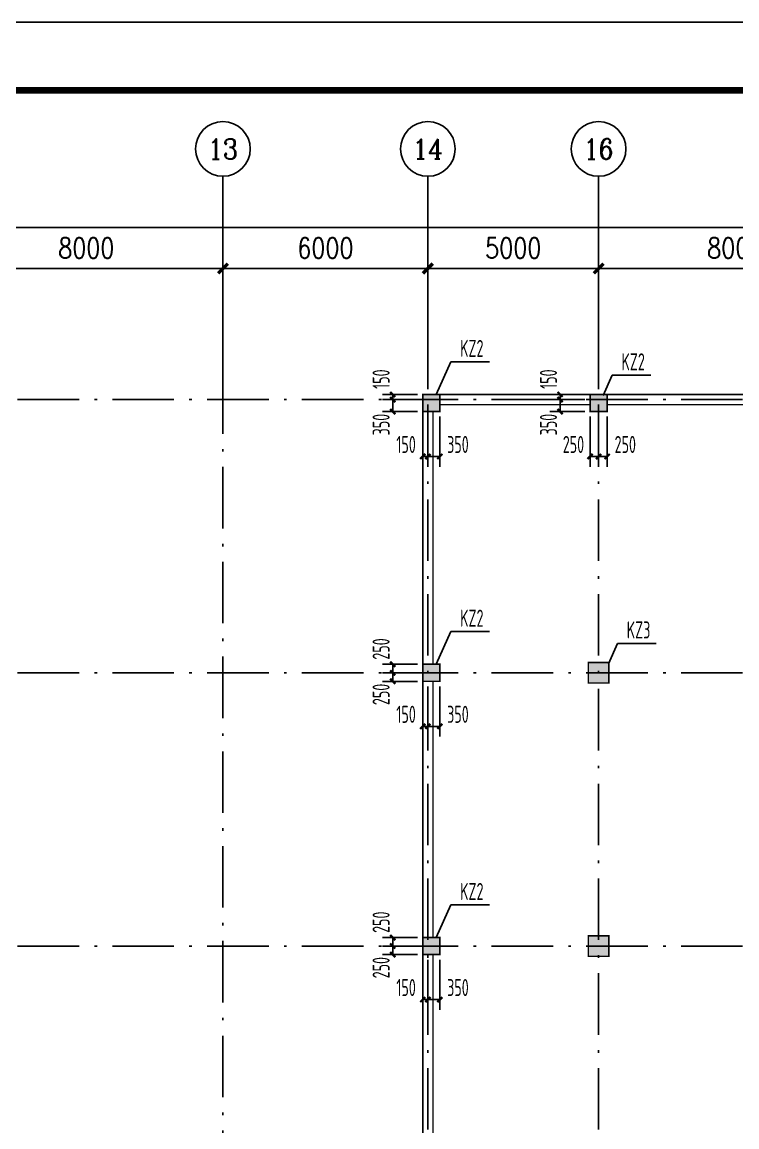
# Model space of a CAD drawing. Extents: x 2468086 to 6957054, y -3413633 to -667223.
# Drawn here: x 5003891 to 5024819, y -1124063 to -1091717 of the extents above; entities that cross this region are included whole.
import ezdxf
from ezdxf.enums import TextEntityAlignment as Align

# ---------------------------------------------------------------- set-up
doc = ezdxf.new("R2010")
doc.units = 0
doc.header["$LTSCALE"] = 100
doc.header["$MEASUREMENT"] = 0
doc.linetypes.add('2', pattern=[18.5, 12, -3, 0.5, -3])
doc.layers.get('0').update_dxf_attribs({"linetype": 'CONTINUOUS'})
doc.layers.get('DEFPOINTS').update_dxf_attribs({"linetype": 'CONTINUOUS'})
for name, color, linetype in [('AXIS', 3, 'CONTINUOUS'), ('AXIS_TEXT', 7, 'CONTINUOUS'), ('PUB_TITLE', 4, 'CONTINUOUS'), ('墙__实线', 3, 'CONTINUOUS'), ('柱', 2, 'CONTINUOUS'), ('柱填充', 43, 'CONTINUOUS'), ('柱编号', 211, 'CONTINUOUS'), ('轴线__尺寸数字', 7, 'CONTINUOUS'), ('轴线__点划线', 252, '2'), ('通风井定位', 145, 'CONTINUOUS')]:
    doc.layers.add(name, color=color, linetype=linetype)
doc.styles.add('_TCH_AXIS', font='COMPLEX', dxfattribs={"bigfont": 'GBCBIG'})
doc.styles.add('COMPLEX', font='COMPLEX')
doc.styles.add('DIM_FONT', font='SIMPLEX.shx', dxfattribs={"width": 0.8})
doc.styles.add('GB', font='gbxwxt.shx', dxfattribs={"width": 0.7, "height": 500, "bigfont": 'gbhzfs.shx'})
doc.dimstyles.new('DIMN200', dxfattribs={"dimscale": 2, "dimtxt": 300, "dimasz": 100, "dimexe": 250, "dimexo": 300, "dimgap": 150, "dimtad": 1, "dimdec": 0, "dimzin": 0, "dimdsep": 46, "dimtxsty": 'DIM_FONT', "dimblk": 'ARCHTICK', "dimcen": 0.09, "dimclrt": 7, "dimazin": 2, "dimtfac": 1, "dimtdec": 0, "dimtix": 1, "dimtmove": 2, "dimatfit": 3, "dimldrblk": 'ARCHTICK', "dimfxl": 1, "dimtolj": 1, "dimtzin": 0, "dimarcsym": 0})
doc.dimstyles.new('LYSDIM1', dxfattribs={"dimtxt": 375, "dimasz": 1.5, "dimexe": 300, "dimexo": 150, "dimgap": 90, "dimtad": 1, "dimdec": 0, "dimzin": 0, "dimdsep": 46, "dimtxsty": 'GB', "dimblk1": 'JT', "dimblk2": 'JT', "dimsah": 1, "dimcen": 0, "dimclrt": 7, "dimadec": 0, "dimazin": 0, "dimtfac": 1, "dimtdec": 0, "dimtix": 1, "dimtmove": 2, "dimatfit": 3, "dimldrblk": 'JT', "dimfxl": 1, "dimtolj": 1, "dimtzin": 0, "dimarcsym": 0})

# ---------------------------------------------------------------- blocks, each defined once
blk = doc.blocks.new('_ARCHTICK')
at = {"color": 0, "const_width": 0.5}
blk.add_lwpolyline([(-0.71, -0.71), (0.71, 0.71)], dxfattribs=at)
blk = doc.blocks.new('*D2868')
at = {"layer": 'AXIS', "color": 0, "lineweight": -2, "transparency": 16777216}
for p, q in [((5001771, -1102082), (5001771, -1098432)), ((5009771, -1102082), (5009771, -1098432)), ((5001771, -1098932), (5009771, -1098932))]:
    blk.add_line(p, q, dxfattribs=at)
at = {"layer": 'DEFPOINTS', "color": 0, "transparency": 16777216}
for p in [(5009771, -1098932), (5001771, -1102682), (5009771, -1102682)]:
    blk.add_point(p, dxfattribs=at)
at = {"layer": 'AXIS', "color": 0, "lineweight": -2, "transparency": 16777216, "xscale": 200, "yscale": 200, "zscale": 200, "rotation": 180}
blk.add_blockref('_ARCHTICK', (5001771, -1098932), dxfattribs=at)
at = {"layer": 'AXIS', "color": 0, "lineweight": -2, "transparency": 16777216, "xscale": 200, "yscale": 200, "zscale": 200}
blk.add_blockref('_ARCHTICK', (5009771, -1098932), dxfattribs=at)
at = {"layer": 'AXIS', "color": 7, "transparency": 16777216, "insert": (5005771, -1098332), "char_height": 600, "attachment_point": 5, "style": 'DIM_FONT'}
blk.add_mtext('\\A1;8000', dxfattribs=at)
blk = doc.blocks.new('*D2869')
at = {"layer": 'AXIS', "color": 0, "lineweight": -2, "transparency": 16777216}
for p, q in [((5009771, -1102082), (5009771, -1098432)), ((5015771, -1102082), (5015771, -1098432)), ((5009771, -1098932), (5015771, -1098932))]:
    blk.add_line(p, q, dxfattribs=at)
at = {"layer": 'DEFPOINTS', "color": 0, "transparency": 16777216}
for p in [(5015771, -1098932), (5009771, -1102682), (5015771, -1102682)]:
    blk.add_point(p, dxfattribs=at)
at = {"layer": 'AXIS', "color": 0, "lineweight": -2, "transparency": 16777216, "xscale": 200, "yscale": 200, "zscale": 200, "rotation": 180}
blk.add_blockref('_ARCHTICK', (5009771, -1098932), dxfattribs=at)
at = {"layer": 'AXIS', "color": 0, "lineweight": -2, "transparency": 16777216, "xscale": 200, "yscale": 200, "zscale": 200}
blk.add_blockref('_ARCHTICK', (5015771, -1098932), dxfattribs=at)
at = {"layer": 'AXIS', "color": 7, "transparency": 16777216, "insert": (5012771, -1098332), "char_height": 600, "attachment_point": 5, "style": 'DIM_FONT'}
blk.add_mtext('\\A1;6000', dxfattribs=at)
blk = doc.blocks.new('*D2870')
at = {"layer": 'AXIS', "color": 0, "lineweight": -2, "transparency": 16777216}
for p, q in [((5015771, -1102082), (5015771, -1098432)), ((5020771, -1102082), (5020771, -1098432)), ((5015771, -1098932), (5020771, -1098932))]:
    blk.add_line(p, q, dxfattribs=at)
at = {"layer": 'DEFPOINTS', "color": 0, "transparency": 16777216}
for p in [(5020771, -1098932), (5015771, -1102682), (5020771, -1102682)]:
    blk.add_point(p, dxfattribs=at)
at = {"layer": 'AXIS', "color": 0, "lineweight": -2, "transparency": 16777216, "xscale": 200, "yscale": 200, "zscale": 200, "rotation": 180}
blk.add_blockref('_ARCHTICK', (5015771, -1098932), dxfattribs=at)
at = {"layer": 'AXIS', "color": 0, "lineweight": -2, "transparency": 16777216, "xscale": 200, "yscale": 200, "zscale": 200}
blk.add_blockref('_ARCHTICK', (5020771, -1098932), dxfattribs=at)
at = {"layer": 'AXIS', "color": 7, "transparency": 16777216, "insert": (5018271, -1098332), "char_height": 600, "attachment_point": 5, "style": 'DIM_FONT'}
blk.add_mtext('\\A1;5000', dxfattribs=at)
blk = doc.blocks.new('*D2871')
at = {"layer": 'AXIS', "color": 0, "lineweight": -2, "transparency": 16777216}
for p, q in [((5020771, -1102082), (5020771, -1098432)), ((5028771, -1102082), (5028771, -1098432)), ((5020771, -1098932), (5028771, -1098932))]:
    blk.add_line(p, q, dxfattribs=at)
at = {"layer": 'DEFPOINTS', "color": 0, "transparency": 16777216}
for p in [(5028771, -1098932), (5020771, -1102682), (5028771, -1102682)]:
    blk.add_point(p, dxfattribs=at)
at = {"layer": 'AXIS', "color": 0, "lineweight": -2, "transparency": 16777216, "xscale": 200, "yscale": 200, "zscale": 200, "rotation": 180}
blk.add_blockref('_ARCHTICK', (5020771, -1098932), dxfattribs=at)
at = {"layer": 'AXIS', "color": 0, "lineweight": -2, "transparency": 16777216, "xscale": 200, "yscale": 200, "zscale": 200}
blk.add_blockref('_ARCHTICK', (5028771, -1098932), dxfattribs=at)
at = {"layer": 'AXIS', "color": 7, "transparency": 16777216, "insert": (5024771, -1098332), "char_height": 600, "attachment_point": 5, "style": 'DIM_FONT'}
blk.add_mtext('\\A1;8000', dxfattribs=at)
blk = doc.blocks.new('*D2896')
at = {"layer": 'AXIS', "color": 0, "lineweight": -2, "transparency": 16777216}
for p, q in [((4929771, -1102082), (4929771, -1097232)), ((5206271, -1102082), (5206271, -1097232)), ((4929771, -1097732), (5206271, -1097732))]:
    blk.add_line(p, q, dxfattribs=at)
at = {"layer": 'DEFPOINTS', "color": 0, "transparency": 16777216}
for p in [(5206271, -1097732), (4929771, -1102682), (5206271, -1102682)]:
    blk.add_point(p, dxfattribs=at)
at = {"layer": 'AXIS', "color": 0, "lineweight": -2, "transparency": 16777216, "xscale": 200, "yscale": 200, "zscale": 200, "rotation": 180}
blk.add_blockref('_ARCHTICK', (4929771, -1097732), dxfattribs=at)
at = {"layer": 'AXIS', "color": 0, "lineweight": -2, "transparency": 16777216, "xscale": 200, "yscale": 200, "zscale": 200}
blk.add_blockref('_ARCHTICK', (5206271, -1097732), dxfattribs=at)
at = {"layer": 'AXIS', "color": 7, "transparency": 16777216, "insert": (5068021, -1097132), "char_height": 600, "attachment_point": 5, "style": 'DIM_FONT'}
blk.add_mtext('\\A1;276500', dxfattribs=at)
blk = doc.blocks.new('_AXISO')
blk.add_circle((0, 0), 0.5)
at = {"layer": 'AXIS_TEXT', "style": 'COMPLEX', "width": 1.041667}
blk.add_attdef('A', text='', height=0.56, dxfattribs=at).set_placement((-0.25, -0.28), (0.25, -0.28), align=Align.FIT)
blk = doc.blocks.new('JT')
at = {"layer": '轴线__尺寸数字', "const_width": 45}
blk.add_lwpolyline([(-50, -50), (50, 50)], dxfattribs=at)
blk.add_lwpolyline([(-50, -50), (50, 50)], dxfattribs=at)
blk = doc.blocks.new('*D2940')
at = {"layer": 'DEFPOINTS', "color": 0, "transparency": 16777216}
for p in [(5020521, -1102618), (5019642, -1102768), (5020521, -1102768)]:
    blk.add_point(p, dxfattribs=at)
at = {"layer": '通风井定位', "color": 0, "lineweight": -2, "transparency": 16777216}
for p, q in [((5020371, -1102618), (5019342, -1102618)), ((5019642, -1102616), (5019642, -1102615)), ((5019642, -1102618), (5019642, -1102768)), ((5020371, -1102768), (5019342, -1102768)), ((5019642, -1102769), (5019642, -1102771))]:
    blk.add_line(p, q, dxfattribs=at)
at = {"layer": '通风井定位', "color": 0, "lineweight": -2, "transparency": 16777216, "xscale": 1.5, "yscale": 1.5, "zscale": 1.5}
for p, rotation in [((5019642, -1102618), 270), ((5019642, -1102768), 90)]:
    blk.add_blockref('JT', p, dxfattribs=dict(at, rotation=rotation))
at = {"layer": '通风井定位', "color": 7, "transparency": 16777216, "insert": (5019302, -1102171), "char_height": 500, "attachment_point": 5, "rotation": 90, "style": 'GB'}
blk.add_mtext('\\A1;150', dxfattribs=at)
blk = doc.blocks.new('*D2941')
at = {"layer": 'DEFPOINTS', "color": 0, "transparency": 16777216}
for p in [(5020521, -1102768), (5019642, -1103118), (5020521, -1103118)]:
    blk.add_point(p, dxfattribs=at)
at = {"layer": '通风井定位', "color": 0, "lineweight": -2, "transparency": 16777216}
for p, q in [((5020371, -1102768), (5019342, -1102768)), ((5019642, -1102769), (5019642, -1103116)), ((5020371, -1103118), (5019342, -1103118))]:
    blk.add_line(p, q, dxfattribs=at)
at = {"layer": '通风井定位', "color": 0, "lineweight": -2, "transparency": 16777216, "xscale": 1.5, "yscale": 1.5, "zscale": 1.5}
for p, rotation in [((5019642, -1102768), 90), ((5019642, -1103118), 270)]:
    blk.add_blockref('JT', p, dxfattribs=dict(at, rotation=rotation))
at = {"layer": '通风井定位', "color": 7, "transparency": 16777216, "insert": (5019302, -1103501), "char_height": 500, "attachment_point": 5, "rotation": 90, "style": 'GB'}
blk.add_mtext('\\A1;350', dxfattribs=at)
blk = doc.blocks.new('*D2942')
at = {"layer": 'DEFPOINTS', "color": 0, "transparency": 16777216}
for p in [(5020521, -1103118), (5020771, -1103118), (5020771, -1104436)]:
    blk.add_point(p, dxfattribs=at)
at = {"layer": '通风井定位', "color": 0, "lineweight": -2, "transparency": 16777216}
for p, q in [((5020521, -1103268), (5020521, -1104736)), ((5020771, -1103268), (5020771, -1104736)), ((5020522, -1104436), (5020769, -1104436))]:
    blk.add_line(p, q, dxfattribs=at)
at = {"layer": '通风井定位', "color": 0, "lineweight": -2, "transparency": 16777216, "xscale": 1.5, "yscale": 1.5, "zscale": 1.5, "rotation": 180}
blk.add_blockref('JT', (5020521, -1104436), dxfattribs=at)
at = {"layer": '通风井定位', "color": 0, "lineweight": -2, "transparency": 16777216, "xscale": 1.5, "yscale": 1.5, "zscale": 1.5}
blk.add_blockref('JT', (5020771, -1104436), dxfattribs=at)
at = {"layer": '通风井定位', "color": 7, "transparency": 16777216, "insert": (5020033, -1104083), "char_height": 500, "attachment_point": 5, "style": 'GB'}
blk.add_mtext('\\A1;250', dxfattribs=at)
blk = doc.blocks.new('*D2943')
at = {"layer": 'DEFPOINTS', "color": 0, "transparency": 16777216}
for p in [(5020771, -1103118), (5021021, -1103118), (5020771, -1104436)]:
    blk.add_point(p, dxfattribs=at)
at = {"layer": '通风井定位', "color": 0, "lineweight": -2, "transparency": 16777216}
for p, q in [((5020771, -1103268), (5020771, -1104736)), ((5021021, -1103268), (5021021, -1104736)), ((5021019, -1104436), (5020772, -1104436))]:
    blk.add_line(p, q, dxfattribs=at)
at = {"layer": '通风井定位', "color": 0, "lineweight": -2, "transparency": 16777216, "xscale": 1.5, "yscale": 1.5, "zscale": 1.5, "rotation": 180}
blk.add_blockref('JT', (5020771, -1104436), dxfattribs=at)
at = {"layer": '通风井定位', "color": 0, "lineweight": -2, "transparency": 16777216, "xscale": 1.5, "yscale": 1.5, "zscale": 1.5}
blk.add_blockref('JT', (5021021, -1104436), dxfattribs=at)
at = {"layer": '通风井定位', "color": 7, "transparency": 16777216, "insert": (5021551, -1104083), "char_height": 500, "attachment_point": 5, "style": 'GB'}
blk.add_mtext('\\A1;250', dxfattribs=at)
blk = doc.blocks.new('*D3521')
at = {"layer": 'DEFPOINTS', "color": 0, "transparency": 16777216}
for p in [(5014742, -1118768), (5015621, -1118518), (5015621, -1118768)]:
    blk.add_point(p, dxfattribs=at)
at = {"layer": '通风井定位', "color": 0, "lineweight": -2, "transparency": 16777216}
for p, q in [((5015471, -1118518), (5014442, -1118518)), ((5015471, -1118768), (5014442, -1118768)), ((5014742, -1118519), (5014742, -1118766))]:
    blk.add_line(p, q, dxfattribs=at)
at = {"layer": '通风井定位', "color": 0, "lineweight": -2, "transparency": 16777216, "xscale": 1.5, "yscale": 1.5, "zscale": 1.5}
for p, rotation in [((5014742, -1118518), 90), ((5014742, -1118768), 270)]:
    blk.add_blockref('JT', p, dxfattribs=dict(at, rotation=rotation))
at = {"layer": '通风井定位', "color": 7, "transparency": 16777216, "insert": (5014402, -1118071), "char_height": 500, "attachment_point": 5, "rotation": 90, "style": 'GB'}
blk.add_mtext('\\A1;250', dxfattribs=at)
blk = doc.blocks.new('*D3522')
at = {"layer": 'DEFPOINTS', "color": 0, "transparency": 16777216}
for p in [(5015621, -1118768), (5014742, -1119018), (5015621, -1119018)]:
    blk.add_point(p, dxfattribs=at)
at = {"layer": '通风井定位', "color": 0, "lineweight": -2, "transparency": 16777216}
for p, q in [((5015471, -1118768), (5014442, -1118768)), ((5014742, -1118769), (5014742, -1119016)), ((5015471, -1119018), (5014442, -1119018))]:
    blk.add_line(p, q, dxfattribs=at)
at = {"layer": '通风井定位', "color": 0, "lineweight": -2, "transparency": 16777216, "xscale": 1.5, "yscale": 1.5, "zscale": 1.5}
for p, rotation in [((5014742, -1118768), 90), ((5014742, -1119018), 270)]:
    blk.add_blockref('JT', p, dxfattribs=dict(at, rotation=rotation))
at = {"layer": '通风井定位', "color": 7, "transparency": 16777216, "insert": (5014402, -1119401), "char_height": 500, "attachment_point": 5, "rotation": 90, "style": 'GB'}
blk.add_mtext('\\A1;250', dxfattribs=at)
blk = doc.blocks.new('*D3523')
at = {"layer": 'DEFPOINTS', "color": 0, "transparency": 16777216}
for p in [(5015621, -1119018), (5015771, -1119018), (5015771, -1120336)]:
    blk.add_point(p, dxfattribs=at)
at = {"layer": '通风井定位', "color": 0, "lineweight": -2, "transparency": 16777216}
for p, q in [((5015621, -1119168), (5015621, -1120636)), ((5015771, -1119168), (5015771, -1120636)), ((5015619, -1120336), (5015618, -1120336)), ((5015621, -1120336), (5015771, -1120336)), ((5015772, -1120336), (5015774, -1120336))]:
    blk.add_line(p, q, dxfattribs=at)
at = {"layer": '通风井定位', "color": 0, "lineweight": -2, "transparency": 16777216, "xscale": 1.5, "yscale": 1.5, "zscale": 1.5}
blk.add_blockref('JT', (5015621, -1120336), dxfattribs=at)
at = {"layer": '通风井定位', "color": 0, "lineweight": -2, "transparency": 16777216, "xscale": 1.5, "yscale": 1.5, "zscale": 1.5, "rotation": 180}
blk.add_blockref('JT', (5015771, -1120336), dxfattribs=at)
at = {"layer": '通风井定位', "color": 7, "transparency": 16777216, "insert": (5015133, -1119983), "char_height": 500, "attachment_point": 5, "style": 'GB'}
blk.add_mtext('\\A1;150', dxfattribs=at)
blk = doc.blocks.new('*D3524')
at = {"layer": 'DEFPOINTS', "color": 0, "transparency": 16777216}
for p in [(5015771, -1119018), (5016121, -1119018), (5015771, -1120336)]:
    blk.add_point(p, dxfattribs=at)
at = {"layer": '通风井定位', "color": 0, "lineweight": -2, "transparency": 16777216}
for p, q in [((5015771, -1119168), (5015771, -1120636)), ((5016121, -1119168), (5016121, -1120636)), ((5016119, -1120336), (5015772, -1120336))]:
    blk.add_line(p, q, dxfattribs=at)
at = {"layer": '通风井定位', "color": 0, "lineweight": -2, "transparency": 16777216, "xscale": 1.5, "yscale": 1.5, "zscale": 1.5, "rotation": 180}
blk.add_blockref('JT', (5015771, -1120336), dxfattribs=at)
at = {"layer": '通风井定位', "color": 0, "lineweight": -2, "transparency": 16777216, "xscale": 1.5, "yscale": 1.5, "zscale": 1.5}
blk.add_blockref('JT', (5016121, -1120336), dxfattribs=at)
at = {"layer": '通风井定位', "color": 7, "transparency": 16777216, "insert": (5016651, -1119983), "char_height": 500, "attachment_point": 5, "style": 'GB'}
blk.add_mtext('\\A1;350', dxfattribs=at)
blk = doc.blocks.new('*D3525')
at = {"layer": 'DEFPOINTS', "color": 0, "transparency": 16777216}
for p in [(5015621, -1110518), (5014742, -1110768), (5015621, -1110768)]:
    blk.add_point(p, dxfattribs=at)
at = {"layer": '通风井定位', "color": 0, "lineweight": -2, "transparency": 16777216}
for p, q in [((5015471, -1110518), (5014442, -1110518)), ((5014742, -1110519), (5014742, -1110766)), ((5015471, -1110768), (5014442, -1110768))]:
    blk.add_line(p, q, dxfattribs=at)
at = {"layer": '通风井定位', "color": 0, "lineweight": -2, "transparency": 16777216, "xscale": 1.5, "yscale": 1.5, "zscale": 1.5}
for p, rotation in [((5014742, -1110518), 90), ((5014742, -1110768), 270)]:
    blk.add_blockref('JT', p, dxfattribs=dict(at, rotation=rotation))
at = {"layer": '通风井定位', "color": 7, "transparency": 16777216, "insert": (5014402, -1110071), "char_height": 500, "attachment_point": 5, "rotation": 90, "style": 'GB'}
blk.add_mtext('\\A1;250', dxfattribs=at)
blk = doc.blocks.new('*D3526')
at = {"layer": 'DEFPOINTS', "color": 0, "transparency": 16777216}
for p in [(5014742, -1111018), (5015621, -1110768), (5015621, -1111018)]:
    blk.add_point(p, dxfattribs=at)
at = {"layer": '通风井定位', "color": 0, "lineweight": -2, "transparency": 16777216}
for p, q in [((5015471, -1110768), (5014442, -1110768)), ((5015471, -1111018), (5014442, -1111018)), ((5014742, -1110769), (5014742, -1111016))]:
    blk.add_line(p, q, dxfattribs=at)
at = {"layer": '通风井定位', "color": 0, "lineweight": -2, "transparency": 16777216, "xscale": 1.5, "yscale": 1.5, "zscale": 1.5}
for p, rotation in [((5014742, -1110768), 90), ((5014742, -1111018), 270)]:
    blk.add_blockref('JT', p, dxfattribs=dict(at, rotation=rotation))
at = {"layer": '通风井定位', "color": 7, "transparency": 16777216, "insert": (5014402, -1111401), "char_height": 500, "attachment_point": 5, "rotation": 90, "style": 'GB'}
blk.add_mtext('\\A1;250', dxfattribs=at)
blk = doc.blocks.new('*D3527')
at = {"layer": 'DEFPOINTS', "color": 0, "transparency": 16777216}
for p in [(5015621, -1111018), (5015771, -1111018), (5015771, -1112336)]:
    blk.add_point(p, dxfattribs=at)
at = {"layer": '通风井定位', "color": 0, "lineweight": -2, "transparency": 16777216}
for p, q in [((5015621, -1111168), (5015621, -1112636)), ((5015771, -1111168), (5015771, -1112636)), ((5015619, -1112336), (5015618, -1112336)), ((5015621, -1112336), (5015771, -1112336)), ((5015772, -1112336), (5015774, -1112336))]:
    blk.add_line(p, q, dxfattribs=at)
at = {"layer": '通风井定位', "color": 0, "lineweight": -2, "transparency": 16777216, "xscale": 1.5, "yscale": 1.5, "zscale": 1.5}
blk.add_blockref('JT', (5015621, -1112336), dxfattribs=at)
at = {"layer": '通风井定位', "color": 0, "lineweight": -2, "transparency": 16777216, "xscale": 1.5, "yscale": 1.5, "zscale": 1.5, "rotation": 180}
blk.add_blockref('JT', (5015771, -1112336), dxfattribs=at)
at = {"layer": '通风井定位', "color": 7, "transparency": 16777216, "insert": (5015133, -1111983), "char_height": 500, "attachment_point": 5, "style": 'GB'}
blk.add_mtext('\\A1;150', dxfattribs=at)
blk = doc.blocks.new('*D3528')
at = {"layer": 'DEFPOINTS', "color": 0, "transparency": 16777216}
for p in [(5015771, -1111018), (5016121, -1111018), (5015771, -1112336)]:
    blk.add_point(p, dxfattribs=at)
at = {"layer": '通风井定位', "color": 0, "lineweight": -2, "transparency": 16777216}
for p, q in [((5015771, -1111168), (5015771, -1112636)), ((5016121, -1111168), (5016121, -1112636)), ((5016119, -1112336), (5015772, -1112336))]:
    blk.add_line(p, q, dxfattribs=at)
at = {"layer": '通风井定位', "color": 0, "lineweight": -2, "transparency": 16777216, "xscale": 1.5, "yscale": 1.5, "zscale": 1.5, "rotation": 180}
blk.add_blockref('JT', (5015771, -1112336), dxfattribs=at)
at = {"layer": '通风井定位', "color": 0, "lineweight": -2, "transparency": 16777216, "xscale": 1.5, "yscale": 1.5, "zscale": 1.5}
blk.add_blockref('JT', (5016121, -1112336), dxfattribs=at)
at = {"layer": '通风井定位', "color": 7, "transparency": 16777216, "insert": (5016651, -1111983), "char_height": 500, "attachment_point": 5, "style": 'GB'}
blk.add_mtext('\\A1;350', dxfattribs=at)
blk = doc.blocks.new('*D3529')
at = {"layer": 'DEFPOINTS', "color": 0, "transparency": 16777216}
for p in [(5015621, -1102618), (5014742, -1102768), (5015621, -1102768)]:
    blk.add_point(p, dxfattribs=at)
at = {"layer": '通风井定位', "color": 0, "lineweight": -2, "transparency": 16777216}
for p, q in [((5015471, -1102618), (5014442, -1102618)), ((5014742, -1102616), (5014742, -1102615)), ((5014742, -1102618), (5014742, -1102768)), ((5015471, -1102768), (5014442, -1102768)), ((5014742, -1102769), (5014742, -1102771))]:
    blk.add_line(p, q, dxfattribs=at)
at = {"layer": '通风井定位', "color": 0, "lineweight": -2, "transparency": 16777216, "xscale": 1.5, "yscale": 1.5, "zscale": 1.5}
for p, rotation in [((5014742, -1102618), 270), ((5014742, -1102768), 90)]:
    blk.add_blockref('JT', p, dxfattribs=dict(at, rotation=rotation))
at = {"layer": '通风井定位', "color": 7, "transparency": 16777216, "insert": (5014402, -1102171), "char_height": 500, "attachment_point": 5, "rotation": 90, "style": 'GB'}
blk.add_mtext('\\A1;150', dxfattribs=at)
blk = doc.blocks.new('*D3530')
at = {"layer": 'DEFPOINTS', "color": 0, "transparency": 16777216}
for p in [(5015621, -1102768), (5014742, -1103118), (5015621, -1103118)]:
    blk.add_point(p, dxfattribs=at)
at = {"layer": '通风井定位', "color": 0, "lineweight": -2, "transparency": 16777216}
for p, q in [((5015471, -1102768), (5014442, -1102768)), ((5014742, -1102769), (5014742, -1103116)), ((5015471, -1103118), (5014442, -1103118))]:
    blk.add_line(p, q, dxfattribs=at)
at = {"layer": '通风井定位', "color": 0, "lineweight": -2, "transparency": 16777216, "xscale": 1.5, "yscale": 1.5, "zscale": 1.5}
for p, rotation in [((5014742, -1102768), 90), ((5014742, -1103118), 270)]:
    blk.add_blockref('JT', p, dxfattribs=dict(at, rotation=rotation))
at = {"layer": '通风井定位', "color": 7, "transparency": 16777216, "insert": (5014402, -1103501), "char_height": 500, "attachment_point": 5, "rotation": 90, "style": 'GB'}
blk.add_mtext('\\A1;350', dxfattribs=at)
blk = doc.blocks.new('*D3531')
at = {"layer": 'DEFPOINTS', "color": 0, "transparency": 16777216}
for p in [(5015621, -1103118), (5015771, -1103118), (5015771, -1104436)]:
    blk.add_point(p, dxfattribs=at)
at = {"layer": '通风井定位', "color": 0, "lineweight": -2, "transparency": 16777216}
for p, q in [((5015621, -1103268), (5015621, -1104736)), ((5015771, -1103268), (5015771, -1104736)), ((5015619, -1104436), (5015618, -1104436)), ((5015621, -1104436), (5015771, -1104436)), ((5015772, -1104436), (5015774, -1104436))]:
    blk.add_line(p, q, dxfattribs=at)
at = {"layer": '通风井定位', "color": 0, "lineweight": -2, "transparency": 16777216, "xscale": 1.5, "yscale": 1.5, "zscale": 1.5}
blk.add_blockref('JT', (5015621, -1104436), dxfattribs=at)
at = {"layer": '通风井定位', "color": 0, "lineweight": -2, "transparency": 16777216, "xscale": 1.5, "yscale": 1.5, "zscale": 1.5, "rotation": 180}
blk.add_blockref('JT', (5015771, -1104436), dxfattribs=at)
at = {"layer": '通风井定位', "color": 7, "transparency": 16777216, "insert": (5015133, -1104083), "char_height": 500, "attachment_point": 5, "style": 'GB'}
blk.add_mtext('\\A1;150', dxfattribs=at)
blk = doc.blocks.new('*D3532')
at = {"layer": 'DEFPOINTS', "color": 0, "transparency": 16777216}
for p in [(5015771, -1103118), (5016121, -1103118), (5015771, -1104436)]:
    blk.add_point(p, dxfattribs=at)
at = {"layer": '通风井定位', "color": 0, "lineweight": -2, "transparency": 16777216}
for p, q in [((5015771, -1103268), (5015771, -1104736)), ((5016121, -1103268), (5016121, -1104736)), ((5016119, -1104436), (5015772, -1104436))]:
    blk.add_line(p, q, dxfattribs=at)
at = {"layer": '通风井定位', "color": 0, "lineweight": -2, "transparency": 16777216, "xscale": 1.5, "yscale": 1.5, "zscale": 1.5, "rotation": 180}
blk.add_blockref('JT', (5015771, -1104436), dxfattribs=at)
at = {"layer": '通风井定位', "color": 0, "lineweight": -2, "transparency": 16777216, "xscale": 1.5, "yscale": 1.5, "zscale": 1.5}
blk.add_blockref('JT', (5016121, -1104436), dxfattribs=at)
at = {"layer": '通风井定位', "color": 7, "transparency": 16777216, "insert": (5016651, -1104083), "char_height": 500, "attachment_point": 5, "style": 'GB'}
blk.add_mtext('\\A1;350', dxfattribs=at)
blk = doc.blocks.new('a00')
at = {"layer": 'PUB_TITLE'}
blk.add_lwpolyline([(2049330, 4204231), (2376330, 4204231), (2376330, 4372431), (2049330, 4372431)], close=True, dxfattribs=at)
at = {"layer": 'PUB_TITLE', "const_width": 200}
blk.add_lwpolyline([(2054330, 4206231), (2374330, 4206231), (2374330, 4370431), (2054330, 4370431)], close=True, dxfattribs=at)

msp = doc.modelspace()

# ---------------------------------------------------------------- hatches: boundary and pattern name
at = {"layer": '柱填充'}
for points in [[(5015620.8, -1102617.8), (5015620.8, -1103117.8), (5016120.8, -1103117.8), (5016120.8, -1102617.8)], [(5020520.8, -1102617.8), (5020520.8, -1103117.8), (5021020.8, -1103117.8), (5021020.8, -1102617.8)], [(5015620.8, -1110517.8), (5015620.8, -1111017.8), (5016120.8, -1111017.8), (5016120.8, -1110517.8)], [(5020470.8, -1110467.8), (5020470.8, -1111067.8), (5021070.8, -1111067.8), (5021070.8, -1110467.8)], [(5020470.8, -1118467.8), (5020470.8, -1119067.8), (5021070.8, -1119067.8), (5021070.8, -1118467.8)], [(5015620.8, -1118517.8), (5015620.8, -1119017.8), (5016120.8, -1119017.8), (5016120.8, -1118517.8)]]:
    msp.add_hatch(color=256, dxfattribs=at).paths.add_polyline_path(points)

# ---------------------------------------------------------------- linework, layer by layer
at = {"layer": 'AXIS'}
for p, q in [((5009770.8, -1102420.6), (5009770.8, -1096231.2)), ((5015770.8, -1102420.6), (5015770.8, -1096231.2)), ((5020770.8, -1102420.6), (5020770.8, -1096231.2))]:
    msp.add_line(p, q, dxfattribs=at)
at = {"layer": '墙__实线', "color": 94, "const_width": 45}
for points in [[(5016120.8, -1102617.8), (5020520.8, -1102617.8)], [(5021020.8, -1102617.8), (5028520.8, -1102617.8)], [(5016120.8, -1102917.8), (5020520.8, -1102917.8)], [(5021020.8, -1102917.8), (5028520.8, -1102917.8)], [(5015620.8, -1110517.8), (5015620.8, -1103117.8)], [(5015920.8, -1110517.8), (5015920.8, -1103117.8)], [(5015620.8, -1118517.8), (5015620.8, -1111017.8)], [(5015920.8, -1118517.8), (5015920.8, -1111017.8)], [(5015620.8, -1126517.8), (5015620.8, -1119017.8)], [(5015920.8, -1126517.8), (5015920.8, -1119017.8)]]:
    msp.add_lwpolyline(points, dxfattribs=at)
at = {"layer": '柱', "const_width": 45}
for points in [[(5015620.8, -1102617.8), (5015620.8, -1103117.8), (5016120.8, -1103117.8), (5016120.8, -1102617.8), (5015620.8, -1102617.8)], [(5020520.8, -1102617.8), (5020520.8, -1103117.8), (5021020.8, -1103117.8), (5021020.8, -1102617.8), (5020520.8, -1102617.8)], [(5015620.8, -1110517.8), (5015620.8, -1111017.8), (5016120.8, -1111017.8), (5016120.8, -1110517.8), (5015620.8, -1110517.8)], [(5020470.8, -1110467.8), (5020470.8, -1111067.8), (5021070.8, -1111067.8), (5021070.8, -1110467.8), (5020470.8, -1110467.8)], [(5015620.8, -1118517.8), (5015620.8, -1119017.8), (5016120.8, -1119017.8), (5016120.8, -1118517.8), (5015620.8, -1118517.8)], [(5020470.8, -1118467.8), (5020470.8, -1119067.8), (5021070.8, -1119067.8), (5021070.8, -1118467.8), (5020470.8, -1118467.8)]]:
    msp.add_lwpolyline(points, dxfattribs=at)
at = {"layer": '柱编号'}
for p, q in [((5016018.2, -1102617.8), (5016440.9, -1101663.5)), ((5016440.9, -1101663.5), (5017573.1, -1101663.5)), ((5020901.1, -1102652.5), (5021165.2, -1102056.3)), ((5021165.2, -1102056.3), (5022297.4, -1102056.3)), ((5016018.2, -1110517.8), (5016440.9, -1109563.5)), ((5016440.9, -1109563.5), (5017573.1, -1109563.5)), ((5021055.4, -1110502.5), (5021319.5, -1109906.3)), ((5021319.5, -1109906.3), (5022451.7, -1109906.3)), ((5016018.2, -1118517.8), (5016440.9, -1117563.5)), ((5016440.9, -1117563.5), (5017573.1, -1117563.5))]:
    msp.add_line(p, q, dxfattribs=at)
at = {"layer": '轴线__点划线', "ltscale": 1.5}
for p, q in [((5009770.8, -1236967.6), (5009770.8, -1096231.2)), ((5015770.8, -1100139.4), (5015770.8, -1156267.8)), ((5020770.8, -1100139.4), (5020770.8, -1156267.8)), ((4923285.1, -1102767.8), (5209735.1, -1102767.8)), ((4923285.1, -1110767.8), (5210016.5, -1110767.8)), ((4923285.1, -1118767.8), (5210016.5, -1118767.8))]:
    msp.add_line(p, q, dxfattribs=at)

# ---------------------------------------------------------------- block references
at = {"layer": 'AXIS'}
ref = msp.add_blockref('_AXISO', (5009770.8, -1095431.2), dxfattribs=dict(at, xscale=1600, yscale=1600, zscale=1600))
ref.add_attrib('A', '13', dxfattribs={"layer": 'AXIS_TEXT', "ltscale": 500, "height": 593.74, "style": '_TCH_AXIS', "width": 1.068966}).set_placement((5009332.6, -1095728.1), (5010209, -1095728.1), align=Align.FIT)
ref = msp.add_blockref('_AXISO', (5015770.8, -1095431.2), dxfattribs=dict(at, xscale=1600, yscale=1600, zscale=1600))
ref.add_attrib('A', '14', dxfattribs={"layer": 'AXIS_TEXT', "ltscale": 500, "height": 582.03, "style": '_TCH_AXIS', "width": 1.032258}).set_placement((5015327.3, -1095722.2), (5016214.2, -1095722.2), align=Align.FIT)
ref = msp.add_blockref('_AXISO', (5020770.8, -1095431.2), dxfattribs=dict(at, xscale=1600, yscale=1600, zscale=1600))
ref.add_attrib('A', '16', dxfattribs={"layer": 'AXIS_TEXT', "ltscale": 500, "height": 593.74, "style": '_TCH_AXIS', "width": 1.068966}).set_placement((5020332.6, -1095728.1), (5021209, -1095728.1), align=Align.FIT)
at = {"layer": '墙__实线'}
msp.add_blockref('a00', (2867020.5, -5464147.8), dxfattribs=at)

# ---------------------------------------------------------------- texts
at = {"layer": '柱编号', "style": 'GB', "width": 0.7}
for s, p in [('KZ2', (5016714.1, -1101520.2)), ('KZ2', (5021438.4, -1101913)), ('KZ2', (5016714.1, -1109420.2)), ('KZ3', (5021592.7, -1109763)), ('KZ2', (5016714.1, -1117420.2))]:
    msp.add_text(s, height=500, dxfattribs=at).set_placement(p)

# ---------------------------------------------------------------- dimensions: what is measured, and where the dimension line sits
at = {"layer": 'AXIS'}
for p1, p2, distance, picture, middle in [((4929770.8, -1102682), (5206270.8, -1102682), 4950, '*D2896', (5068020.8, -1097132)), ((5001770.8, -1102682), (5009770.8, -1102682), 3750, '*D2868', (5005770.8, -1098332)), ((5009770.8, -1102682), (5015770.8, -1102682), 3750, '*D2869', (5012770.8, -1098332)), ((5015770.8, -1102682), (5020770.8, -1102682), 3750, '*D2870', (5018270.8, -1098332)), ((5020770.8, -1102682), (5028770.8, -1102682), 3750, '*D2871', (5024770.8, -1098332))]:
    dim = msp.add_aligned_dim(p1=p1, p2=p2, distance=distance, dimstyle='DIMN200', dxfattribs=at)
    dim.commit()
    dim.dimension.update_dxf_attribs({"geometry": picture, "text_midpoint": middle})
at = {"layer": '通风井定位'}
for base, p1, p2, picture, middle in [((5014741.7, -1102767.8), (5015620.8, -1102617.8), (5015620.8, -1102767.8), '*D3529', (5014401.6, -1102170.6)), ((5019641.7, -1102767.8), (5020520.8, -1102617.8), (5020520.8, -1102767.8), '*D2940', (5019301.6, -1102170.6)), ((5014741.7, -1103117.8), (5015620.8, -1102767.8), (5015620.8, -1103117.8), '*D3530', (5014401.6, -1103501.3)), ((5019641.7, -1103117.8), (5020520.8, -1102767.8), (5020520.8, -1103117.8), '*D2941', (5019301.6, -1103501.3)), ((5014741.7, -1110767.8), (5015620.8, -1110517.8), (5015620.8, -1110767.8), '*D3525', (5014401.6, -1110070.6)), ((5014741.7, -1111017.8), (5015620.8, -1110767.8), (5015620.8, -1111017.8), '*D3526', (5014401.6, -1111401.3)), ((5014741.7, -1118767.8), (5015620.8, -1118517.8), (5015620.8, -1118767.8), '*D3521', (5014401.6, -1118070.6)), ((5014741.7, -1119017.8), (5015620.8, -1118767.8), (5015620.8, -1119017.8), '*D3522', (5014401.6, -1119401.3))]:
    dim = msp.add_linear_dim(base=base, p1=p1, p2=p2, angle=90, dimstyle='LYSDIM1', override={"dimtxt": 500}, dxfattribs=at)
    dim.commit()
    dim.dimension.update_dxf_attribs({"geometry": picture, "text_midpoint": middle, "dimtype": 128})
for base, p1, p2, picture, middle in [((5015770.8, -1104435.8), (5015620.8, -1103117.8), (5015770.8, -1103117.8), '*D3531', (5015133.2, -1104082.6)), ((5015770.8, -1104435.8), (5016120.8, -1103117.8), (5015770.8, -1103117.8), '*D3532', (5016651.2, -1104082.6)), ((5020770.8, -1104435.8), (5020520.8, -1103117.8), (5020770.8, -1103117.8), '*D2942', (5020033.2, -1104082.6)), ((5020770.8, -1104435.8), (5021020.8, -1103117.8), (5020770.8, -1103117.8), '*D2943', (5021551.2, -1104082.6)), ((5015770.8, -1112335.8), (5015620.8, -1111017.8), (5015770.8, -1111017.8), '*D3527', (5015133.2, -1111982.6)), ((5015770.8, -1112335.8), (5016120.8, -1111017.8), (5015770.8, -1111017.8), '*D3528', (5016651.2, -1111982.6)), ((5015770.8, -1120335.8), (5015620.8, -1119017.8), (5015770.8, -1119017.8), '*D3523', (5015133.2, -1119982.6)), ((5015770.8, -1120335.8), (5016120.8, -1119017.8), (5015770.8, -1119017.8), '*D3524', (5016651.2, -1119982.6))]:
    dim = msp.add_linear_dim(base=base, p1=p1, p2=p2, dimstyle='LYSDIM1', override={"dimtxt": 500}, dxfattribs=at)
    dim.commit()
    dim.dimension.update_dxf_attribs({"geometry": picture, "text_midpoint": middle, "dimtype": 128})

doc.saveas('drawing.dxf')
